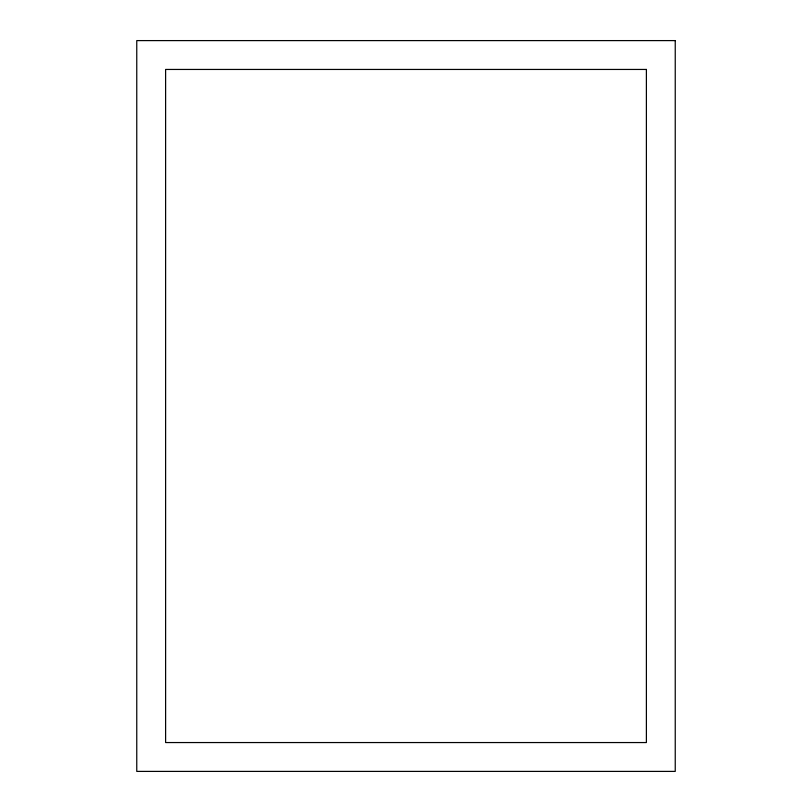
<?xml version="1.0" encoding="UTF-8"?>
<svg xmlns="http://www.w3.org/2000/svg" width="812" height="812" viewBox="0 0 812 812"><rect width="100%" height="100%" fill="white"/><g stroke="black" fill="none" stroke-linecap="round" stroke-linejoin="round"><path stroke-width="1.22" d="M675.239 40.6L136.761 40.6L136.761 771.4L675.239 771.4L675.239 40.6M646.393 69.446L165.607 69.446L165.607 742.554L646.393 742.554L646.393 69.446"/></g></svg>
